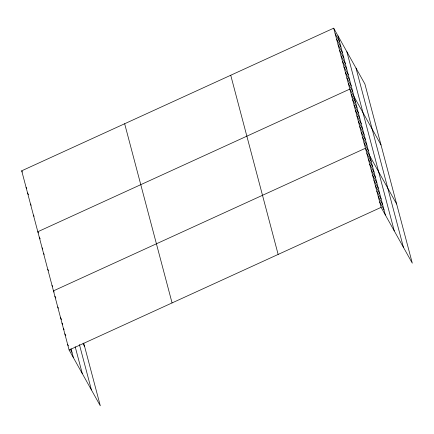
<?xml version="1.0" encoding="UTF-8"?>
<svg xmlns="http://www.w3.org/2000/svg" width="434" height="434" viewBox="0 0 434 434"><rect width="100%" height="100%" fill="white"/><g stroke="black" fill="none" stroke-linecap="round" stroke-linejoin="round"><path stroke-width="0.65" d="M83.713 343.11L100.308 405.823L69.109 349.999L21.7 170.817L333.692 28.177L364.891 84.001L412.3 263.183L381.101 207.36L333.692 28.177M69.109 349.999L381.101 207.36M335.156 33.716L339.448 41.398M336.621 39.255L340.912 46.932M338.086 44.794L342.377 52.471M339.551 50.333L343.842 58.01M341.021 55.872L345.312 63.548M342.486 61.411L346.777 69.087M343.95 66.95L348.242 74.626M345.415 72.483L349.706 80.165M346.88 78.022L351.171 85.704M348.345 83.561L352.636 91.243M381.009 144.923L349.809 89.1L37.818 231.74L38.48 232.922M351.236 94.476L355.527 102.153M352.658 99.853L356.949 107.529M354.079 105.229L358.37 112.905M355.5 110.605L359.791 118.281M356.922 115.976L361.213 123.657M358.343 121.352L362.634 129.034M359.77 126.728L364.061 134.404M361.191 132.104L365.482 139.781M362.612 137.48L366.904 145.157M364.034 142.857L368.325 150.533M396.654 204.051L365.455 148.233L53.463 290.867L54.125 292.049M366.882 153.603L371.168 161.285M368.303 158.98L372.594 166.661M369.725 164.356L374.016 172.032M371.146 169.732L375.437 177.408M372.567 175.108L376.858 182.785M373.989 180.484L378.28 188.161M375.415 185.861L379.707 193.537M376.837 191.237L381.128 198.913M378.258 196.607L382.549 204.289M379.679 201.984L383.971 209.66M21.7 170.817L22.362 172M26.094 187.434L26.756 188.616M27.559 192.973L28.552 194.741M30.494 204.051L31.15 205.228M33.423 215.123L34.085 216.306M39.244 237.116L40.232 238.884M42.087 247.868L42.749 249.045M43.508 253.239L44.17 254.422M47.778 269.368L48.434 270.55M52.042 285.496L52.704 286.673M83.019 343.75L84.663 346.69M54.89 296.243L55.877 298.017M57.733 306.995L58.395 308.178M60.576 317.748L61.568 319.516M61.997 323.124L62.659 324.301M63.424 328.5L64.08 329.677M64.845 333.871L65.832 335.645M67.688 344.623L68.35 345.806M70.33 349.348L71.979 352.299M356.01 68.116L403.419 247.293M346.864 51.744L394.273 230.926M337.983 35.859L385.392 215.036M230.736 75.25L278.145 254.433M124.656 123.75L172.07 302.927M79.417 344.542L91.428 389.933M75.169 346.685L82.281 373.565M71.03 348.719L73.4 357.676"/></g></svg>
